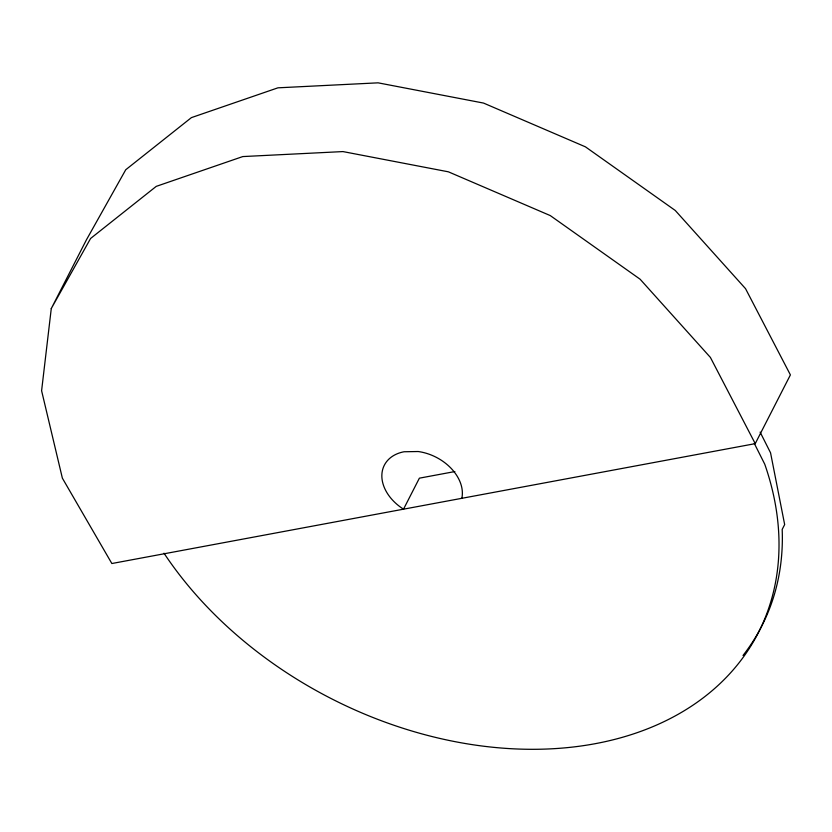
<?xml version="1.0" encoding="UTF-8"?>
<svg xmlns="http://www.w3.org/2000/svg" width="832" height="832" viewBox="0 0 832 832"><rect width="100%" height="100%" fill="white"/><g stroke="black" fill="none" stroke-linecap="round" stroke-linejoin="round"><path stroke-width="1.25" d="M51.272 308.558L41.6 390.738L62.369 478.161L111.852 563.524L755.238 443.643L790.4 374.899L745.545 288.673L675.272 210.475L585.426 146.838L483.538 103.074L378.102 82.836L277.93 87.828L191.402 117.624L125.746 169.738L86.434 239.814L51.272 308.558L90.584 238.482L156.25 186.368L242.778 156.572L342.94 151.58L448.375 171.818L550.264 215.582L640.11 279.219L710.393 357.417L755.238 443.643M454.875 471.557L419.38 478.171L403.52 509.174A42.411 30.659 27.1 0 1 381.846 475.602A42.411 30.659 27.1 0 1 404.092 451.755L418.194 451.526A42.411 30.659 27.1 0 1 461.833 498.316M760.126 432.11L770.557 452.826L784.659 524.576L782.184 529.412A350.345 253.23 27.1 0 1 743.018 655.47M754.322 443.456L764.743 464.183A350.345 253.23 27.1 0 1 583.586 745.628A350.345 253.23 27.1 0 1 163.998 553.197"/></g></svg>
